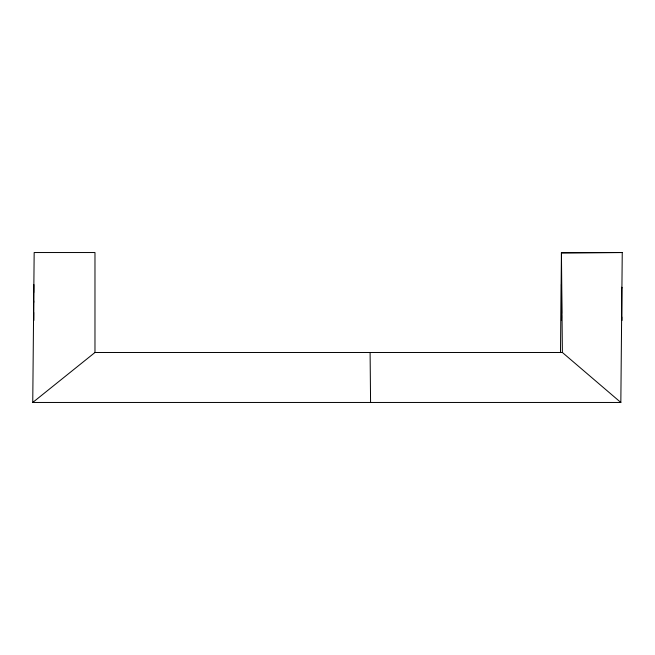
<?xml version="1.0" encoding="UTF-8"?>
<svg xmlns="http://www.w3.org/2000/svg" width="655" height="655" viewBox="0 0 655 655"><rect width="100%" height="100%" fill="white"/><g stroke="black" fill="none" stroke-linecap="round" stroke-linejoin="round"><path stroke-width="0.98" d="M33.692 312.394L33.692 320.573L33.692 284.45L33.692 292.629M33.692 302.512L33.692 300.891M621.775 316.963L621.775 320.565L621.775 287.308L621.775 288.044M561.622 313.327L561.507 287.439M32.75 402.465L34.166 252.535L94.975 252.535L94.975 352.488L32.75 402.465L620.834 402.465L622.25 252.535L561.433 252.535L560.492 352.488M561.605 315.653L561.589 316.529M561.581 317.061L561.45 320.549L561.433 284.466L561.491 286.153M561.441 253.108L622.25 252.535M94.975 352.488L562.383 352.488L620.834 402.465M561.507 287.201L561.499 286.751M561.433 252.535L562.383 352.488M370.1 352.488L370.574 402.465"/></g></svg>
